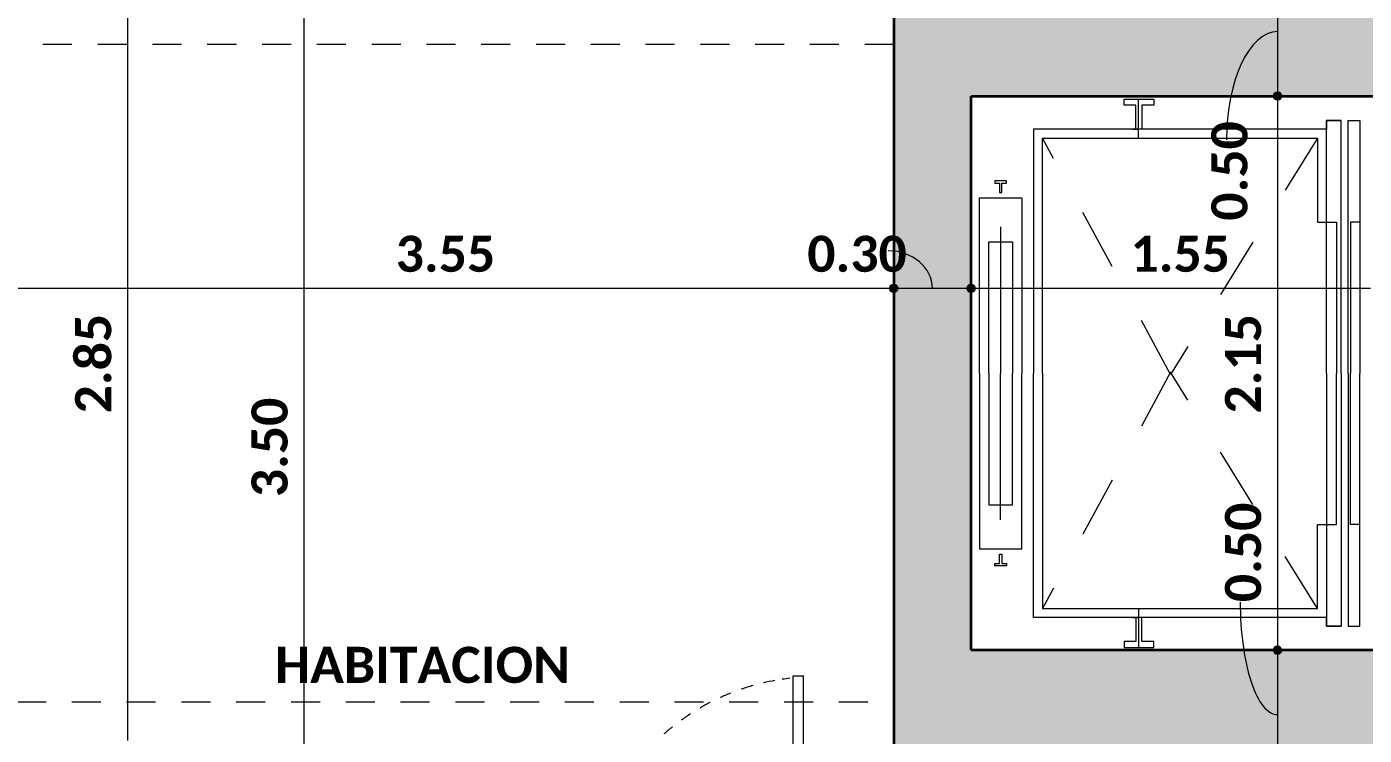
# Model space of a CAD drawing. Header units: metres. Extents: x -144 to 1000, y -717 to 29.
# Drawn here: x 690.42 to 695.61, y -560.26 to -557.51 of the extents above; entities that cross this region are included whole.
import ezdxf

# ---------------------------------------------------------------- set-up
doc = ezdxf.new("R2010")
doc.units = ezdxf.units.M
for name, pattern in [('basculante modificado', [0.18, 0.1125, -0.0675]), ('IMPORT-LIFT01$0$HIDDEN-Z', [225, 150, -75]), ('Trazo_2_', [0.47625, 0.238125, -0.238125])]:
    doc.linetypes.add(name, pattern=pattern)
doc.layers.get('0').update_dxf_attribs({"color": 1})
for name, color, linetype, lineweight in [('A-ANNO-DIMS', 1, 'Continuous', 9), ('A-DETL', 1, 'Continuous', 9), ('A-DETL-GENF', 1, 'Continuous', 9), ('A-DETL-GENF-HDLN', 1, 'Trazo_2_', 9), ('A-DOOR', 1, 'Continuous', 9), ('G-ANNO-TEXT', 2, 'Continuous', 9), ('S-COLS', 7, 'Continuous', 9)]:
    doc.layers.add(name, color=color, linetype=linetype, lineweight=lineweight)
doc.styles.add('Calibri_B', font='calibrib.ttf', dxfattribs={"height": 0.165})
doc.styles.add('Calibri_B_4', font='calibrib.ttf', dxfattribs={"height": 0.1125})

# ---------------------------------------------------------------- blocks, each defined once
blk = doc.blocks.new('S')
at = {"layer": 'A-ANNO-DIMS', "lineweight": 25}
h = blk.add_hatch(color=256, dxfattribs=at)
edge = h.paths.add_edge_path()
edge.add_arc((684.538, -496.9986), 0.015, 0, 360)
h = blk.add_hatch(color=256, dxfattribs=at)
edge = h.paths.add_edge_path()
edge.add_arc((684.538, -496.9986), 0.015, 0, 360)
h = blk.add_hatch(color=256, dxfattribs=at)
edge = h.paths.add_edge_path()
edge.add_arc((683.0492, -497.7445), 0.015, 0, 360)
h = blk.add_hatch(color=256, dxfattribs=at)
edge = h.paths.add_edge_path()
edge.add_arc((683.0492, -497.7445), 0.015, 0, 360)
h = blk.add_hatch(color=256, dxfattribs=at)
edge = h.paths.add_edge_path()
edge.add_arc((683.3492, -497.7445), 0.015, 0, 360)
h = blk.add_hatch(color=256, dxfattribs=at)
edge = h.paths.add_edge_path()
edge.add_arc((683.3492, -497.7445), 0.015, 0, 360)
h = blk.add_hatch(color=256, dxfattribs=at)
edge = h.paths.add_edge_path()
edge.add_arc((684.538, -499.1486), 0.015, 0, 360)
h = blk.add_hatch(color=256, dxfattribs=at)
edge = h.paths.add_edge_path()
edge.add_arc((684.538, -499.1486), 0.015, 0, 360)
at = {"layer": 'S-COLS', "true_color": 0x5b5b5b}
h = blk.add_hatch(color=251, dxfattribs=at)
h.paths.add_polyline_path([(697.4492, -507.3486), (697.4492, -506.4486), (696.9492, -506.4486), (696.9492, -507.3486), (697.3584, -507.3486)])
h.paths.add_polyline_path([(679.2055, -507.3486), (679.6494, -507.3486), (679.6494, -506.4486), (679.1494, -506.4486), (679.1494, -507.3486)])
h.paths.add_polyline_path([(687.3494, -507.3485), (687.3494, -506.4485), (686.8494, -506.4485), (686.8494, -507.3485)])
h.paths.add_polyline_path([(693.5604, -499.6485), (693.6495, -499.6485), (693.6495, -496.4985), (693.1495, -496.4985), (693.1495, -499.6485)])
h.paths.add_polyline_path([(683.4709, -499.6485), (685.0494, -499.6485), (685.049, -499.1486), (683.3492, -499.1486), (683.3492, -496.9986), (685.0495, -496.9986), (685.049, -496.4986), (683.0492, -496.4986), (683.0492, -499.6485), (683.1162, -499.6485)])
h.paths.add_polyline_path([(697.4495, -499.6485), (697.4495, -498.9486), (697.0495, -498.9486), (697.0495, -499.6485)])
h.paths.add_polyline_path([(679.4363, -499.6485), (679.6494, -499.6485), (679.6494, -498.9486), (679.1494, -498.9486), (679.1494, -499.6485), (679.4221, -499.6485)])
h.paths.add_polyline_path([(687.3494, -499.6485), (687.3494, -498.7485), (686.8494, -498.7485), (686.8494, -499.6485)])
h.paths.add_polyline_path([(687.3495, -497.3986), (687.3495, -496.4986), (686.8495, -496.4986), (686.8495, -497.3986)])
h.paths.add_polyline_path([(679.6492, -497.1986), (679.6492, -496.4975), (679.1492, -496.4986), (679.1492, -497.1986), (679.4242, -497.1986)])
h.paths.add_polyline_path([(697.2251, -497.1986), (697.4495, -497.1986), (697.4495, -496.4975), (697.0495, -496.4975), (697.0495, -497.1986)])
h.paths.add_polyline_path([(686.9244, -488.4986), (687.3494, -488.4986), (687.3494, -487.5986), (686.8494, -487.5986), (686.8494, -488.4986)])
h.paths.add_polyline_path([(697.2091, -488.4986), (697.4494, -488.4986), (697.4494, -487.5986), (696.9494, -487.5986), (696.9494, -488.4986)])
h.paths.add_polyline_path([(680.0745, -487.8986), (680.2494, -487.8986), (680.2494, -487.3986), (679.3494, -487.3986), (679.3494, -487.8986), (679.8744, -487.8986)])
at = {"layer": 'A-ANNO-DIMS'}
for p, q in [((684.538, -496.4986), (684.538, -496.9986)), ((680.0781, -499.4985), (680.0781, -496.6475)), ((680.7621, -500.1485), (680.7621, -496.6475)), ((684.538, -496.9986), (684.458, -496.9986)), ((684.538, -496.9986), (684.458, -496.9986)), ((684.538, -496.9986), (684.838, -496.9986)), ((684.538, -496.9986), (684.538, -499.1486)), ((684.538, -496.9986), (684.838, -496.9986)), ((683.0492, -497.7445), (683.0492, -497.4445)), ((683.0492, -497.7445), (683.0492, -497.4445)), ((683.3492, -497.7445), (683.3492, -497.4445)), ((683.3492, -497.7445), (683.3492, -497.4445)), ((679.4992, -497.7445), (683.0492, -497.7445)), ((683.0492, -497.7445), (683.0492, -497.8245)), ((683.0492, -497.7445), (683.3492, -497.7445)), ((683.0492, -497.7445), (683.0492, -497.8245)), ((683.3492, -497.7445), (683.3492, -497.8245)), ((683.3492, -497.7445), (684.899, -497.7445)), ((683.3492, -497.7445), (683.3492, -497.8245)), ((684.538, -499.1486), (684.458, -499.1486)), ((684.538, -499.1486), (684.458, -499.1486)), ((684.538, -499.1486), (684.838, -499.1486)), ((684.538, -499.1486), (684.538, -499.6485)), ((684.538, -499.1486), (684.838, -499.1486))]:
    blk.add_line(p, q, dxfattribs=at)
at = {"layer": 'A-ANNO-DIMS', "lineweight": 25}
for centre in [(684.538, -496.9986), (684.538, -496.9986), (683.0492, -497.7445), (683.0492, -497.7445), (683.3492, -497.7445), (683.3492, -497.7445), (684.538, -499.1486), (684.538, -499.1486)]:
    blk.add_circle(centre, 0.015, dxfattribs=at)
at = {"layer": 'A-ANNO-DIMS'}
for centre, major_axis, ratio, start_param, end_param in [((684.538, -497.1687), (0, 0.4201), 0.471561, 0, 1.570796), ((683.0274, -497.7445), (0.1719, 0), 0.844358, 0, 1.570796), ((684.538, -498.9619), (0, 0.4366), 0.332327, 1.570796, 3.141593)]:
    blk.add_ellipse(centre, major_axis=major_axis, ratio=ratio, start_param=start_param, end_param=end_param, dxfattribs=at)
at = {"layer": 'A-DETL', "color": 7, "linetype": 'basculante modificado'}
for p, q in [((683.0494, -496.7986), (679.6492, -496.7986)), ((679.649, -499.3485), (683.0494, -499.3485))]:
    blk.add_line(p, q, dxfattribs=at)
at = {"layer": 'A-DETL-GENF'}
for p, q in [((683.9424, -497.0341), (683.9424, -497.0109)), ((683.9424, -497.0109), (684.0583, -497.0109)), ((684.0583, -497.0109), (684.0583, -497.0341)), ((683.9887, -497.0341), (683.9424, -497.0341)), ((683.9887, -497.1269), (683.9887, -497.0341)), ((684.0583, -497.0341), (684.0119, -497.0341)), ((684.0119, -497.0341), (684.0119, -497.1269)), ((684.7278, -497.1269), (683.5913, -497.1269)), ((683.5913, -497.1269), (683.5913, -498.0744)), ((683.9748, -497.1269), (683.998, -497.1269)), ((684.7278, -497.4873), (684.7278, -497.0932)), ((684.7278, -497.0932), (684.7843, -497.0932)), ((684.7843, -497.0932), (684.7278, -497.0932)), ((684.7278, -497.0932), (684.7278, -497.1269)), ((684.7843, -498.0744), (684.7843, -497.0932)), ((684.8116, -498.0744), (684.8116, -497.0932)), ((684.8116, -497.0932), (684.8572, -497.0932)), ((684.8572, -497.0932), (684.8572, -498.0744)), ((683.6259, -498.0744), (683.6259, -497.1615)), ((683.6259, -497.1615), (684.6932, -497.1615)), ((684.6932, -497.1615), (684.6932, -497.4646)), ((683.4867, -497.3276), (683.4411, -497.3276)), ((683.4411, -497.3276), (683.4411, -497.3368)), ((683.4411, -497.3368), (683.4593, -497.3368)), ((683.4593, -497.3368), (683.4593, -497.3732)), ((683.4685, -497.3368), (683.4867, -497.3368)), ((683.4685, -497.3732), (683.4685, -497.3368)), ((683.4867, -497.3368), (683.4867, -497.3276)), ((683.3818, -498.0744), (683.3818, -497.3929)), ((683.3818, -497.3929), (683.5458, -497.3929)), ((683.4593, -497.3732), (683.4685, -497.3732)), ((683.5458, -497.3929), (683.5458, -498.0744)), ((684.6932, -497.4646), (684.6932, -497.4873)), ((684.6932, -497.4873), (684.7661, -497.4873)), ((684.7278, -498.0744), (684.7278, -497.4873)), ((684.7278, -497.4873), (684.7661, -497.4873)), ((684.7661, -497.4873), (684.7661, -498.0744)), ((684.8572, -497.4873), (684.8207, -497.4873)), ((684.8207, -497.4873), (684.8207, -498.0744)), ((683.4182, -498.0744), (683.4182, -497.5646)), ((683.4182, -497.5646), (683.5093, -497.5646)), ((683.5093, -497.5646), (683.5093, -498.0744)), ((683.3818, -498.0744), (683.3818, -498.7558)), ((683.4182, -498.0744), (683.4182, -498.5841)), ((683.5093, -498.5841), (683.5093, -498.0744)), ((683.5458, -498.7558), (683.5458, -498.0744)), ((683.5913, -499.0219), (683.5913, -498.0744)), ((683.6259, -498.0744), (683.6259, -498.9873)), ((684.7278, -498.0744), (684.7278, -498.6614)), ((684.7661, -498.6614), (684.7661, -498.0744)), ((684.7843, -498.0744), (684.7843, -499.0556)), ((684.8116, -498.0744), (684.8116, -499.0556)), ((684.8207, -498.6614), (684.8207, -498.0744)), ((684.8572, -499.0556), (684.8572, -498.0744)), ((683.4182, -498.5841), (683.5093, -498.5841)), ((684.6932, -498.6842), (684.6932, -498.6614)), ((684.6932, -498.6614), (684.7661, -498.6614)), ((684.6932, -498.9873), (684.6932, -498.6842)), ((684.7278, -498.6614), (684.7278, -499.0556)), ((684.7278, -498.6614), (684.7661, -498.6614)), ((684.8572, -498.6614), (684.8207, -498.6614)), ((683.3818, -498.7558), (683.5458, -498.7558)), ((683.4593, -498.812), (683.4593, -498.7756)), ((683.4593, -498.7756), (683.4685, -498.7756)), ((683.4685, -498.7756), (683.4685, -498.812)), ((683.4411, -498.8211), (683.4411, -498.812)), ((683.4411, -498.812), (683.4593, -498.812)), ((683.4867, -498.8211), (683.4411, -498.8211)), ((683.4685, -498.812), (683.4867, -498.812)), ((683.4867, -498.812), (683.4867, -498.8211)), ((683.6259, -498.9873), (684.6932, -498.9873)), ((684.7278, -499.0219), (683.5913, -499.0219)), ((683.9748, -499.0219), (683.998, -499.0219)), ((683.9887, -499.0219), (683.9887, -499.1146)), ((684.0119, -499.1146), (684.0119, -499.0219)), ((684.7278, -499.0556), (684.7278, -499.0219)), ((684.7278, -499.0556), (684.7843, -499.0556)), ((684.7843, -499.0556), (684.7278, -499.0556)), ((684.8116, -499.0556), (684.8572, -499.0556)), ((683.9887, -499.1146), (683.9424, -499.1146)), ((683.9424, -499.1146), (683.9424, -499.1378)), ((683.9424, -499.1378), (684.0583, -499.1378)), ((684.0583, -499.1146), (684.0119, -499.1146)), ((684.0583, -499.1378), (684.0583, -499.1146))]:
    blk.add_line(p, q, dxfattribs=at)
at = {"layer": 'A-DETL-GENF', "linetype": 'IMPORT-LIFT01$0$HIDDEN-Z'}
for p, q in [((683.9989, -497.1615), (683.9989, -497.0109)), ((683.4638, -497.5058), (683.4638, -498.0744)), ((683.4638, -498.643), (683.4638, -498.0744)), ((683.9989, -498.9873), (683.9989, -499.1378))]:
    blk.add_line(p, q, dxfattribs=at)
at = {"layer": 'A-DETL-GENF-HDLN'}
for p, q in [((684.1231, -498.0787), (683.6259, -497.1615)), ((684.6932, -497.1615), (684.1231, -498.0787)), ((684.1231, -498.0701), (683.6259, -498.9873)), ((684.6932, -498.9873), (684.1231, -498.0701))]:
    blk.add_line(p, q, dxfattribs=at)
at = {"layer": 'A-DOOR', "lineweight": 15}
for p, q in [((682.659, -499.2485), (682.699, -499.2485)), ((682.659, -500.1285), (682.659, -499.2485)), ((682.699, -500.1385), (682.699, -499.2485))]:
    blk.add_line(p, q, dxfattribs=at)
at = {"layer": 'A-DOOR'}
for start, end in [(96.4594, 98.45), (105.8316, 108.8857), (100.2582, 103.1511), (100.2582, 103.1511), (117.366, 120.1622), (111.7283, 114.5549), (122.9441, 125.7122), (128.4672, 131.2097)]:
    blk.add_arc((682.7475, -500.1464), 0.8947, start, end, dxfattribs=at)
at = {"layer": 'S-COLS', "lineweight": 35}
for p, q in [((683.0492, -496.4986), (683.0492, -499.6485)), ((683.3492, -499.1486), (683.3492, -496.9986)), ((683.3492, -496.9986), (685.0495, -496.9986)), ((685.0494, -499.1486), (683.3492, -499.1486))]:
    blk.add_line(p, q, dxfattribs=at)
at = {"layer": 'A-ANNO-DIMS', "char_height": 0.14, "width": 0.376134, "attachment_point": 1, "rotation": 90, "line_spacing_factor": 1.158048, "style": 'Calibri_B_4'}
for s, insert in [('0.50', (684.281, -497.4821)), ('2.85', (679.8741, -498.2297)), ('2.15', (684.334, -498.2303)), ('3.50', (680.5581, -498.5547)), ('0.50', (684.334, -498.9619))]:
    blk.add_mtext(s, dxfattribs=dict(at, insert=insert))
at = {"layer": 'A-ANNO-DIMS', "char_height": 0.14, "width": 0.376134, "attachment_point": 1, "line_spacing_factor": 1.158048, "style": 'Calibri_B_4'}
for s, insert in [('3.55', (681.1175, -497.5405)), ('0.30', (682.7139, -497.5405)), ('1.55', (683.9674, -497.5405))]:
    blk.add_mtext(s, dxfattribs=dict(at, insert=insert))
at = {"layer": 'G-ANNO-TEXT', "style": 'Calibri_B'}
blk.add_text('HABITACION', height=0.14, dxfattribs=at).set_placement((680.6495, -499.2753))

msp = doc.modelspace()

# ---------------------------------------------------------------- block references
at = {"color": 3}
msp.add_blockref('S', (10.7329, -60.7772), dxfattribs=at)

doc.saveas('drawing.dxf')
